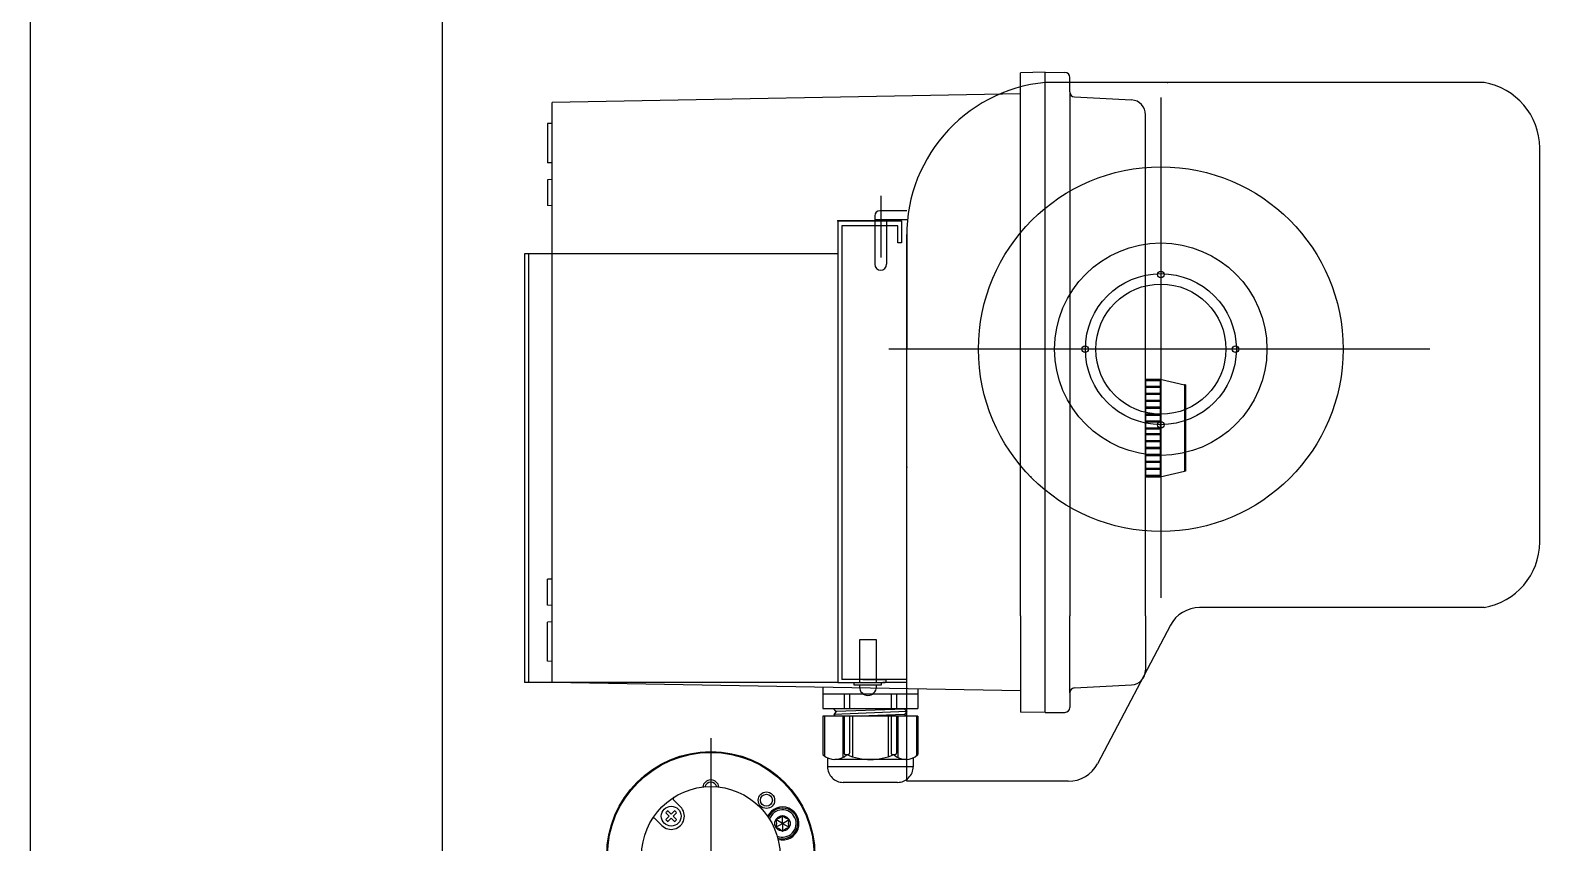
# Model space of a CAD drawing. Header units: millimetres. Extents: x -39468 to 212532, y -94717 to 83483.
# Drawn here: x 73775 to 74233, y 13320.6 to 13567.1 of the extents above; entities that cross this region are included whole.
import ezdxf

# ---------------------------------------------------------------- set-up
doc = ezdxf.new("R2010")
doc.units = ezdxf.units.MM
doc.header["$LTSCALE"] = 300
doc.header["$MEASUREMENT"] = 0
doc.header["$PDSIZE"] = -10
doc.layers.get('0').update_dxf_attribs({"linetype": 'CONTINUOUS'})
doc.layers.add('A-SECT-DOOR', color=8, linetype='CONTINUOUS')
doc.layers.add('주단면도-1$0$A-FLOR-GW', color=6, linetype='CONTINUOUS')

# ---------------------------------------------------------------- blocks, each defined once
blk = doc.blocks.new('방열도어-양개')
at = {"layer": 'A-SECT-DOOR'}
for p, q in [((144.56, 3616.21), (137.06, 3616.08)), ((137.06, 3609.65), (137.06, 3616.08)), ((144.56, 3616.22), (150.57, 3616.17)), ((144.56, 3422.01), (144.56, 3616.22)), ((144.56, 3612.23), (144.56, 3616.21)), ((152.06, 3610.25), (152.06, 3614.67)), ((137.06, 3609.65), (-4.94, 3607.08)), ((137.06, 3451.31), (137.06, 3609.65)), ((277.76, 3613.15), (144.69, 3613.15)), ((152.06, 3610.25), (152.06, 3451.31)), ((-4.94, 3431.15), (-4.94, 3607.08)), ((153.48, 3608.75), (170.8, 3607.84)), ((179.69, 3608.55), (179.69, 3456.79)), ((-4.94, 3600.71), (-6.44, 3600.64)), ((-6.44, 3600.64), (-6.44, 3588.79)), ((175.06, 3451.31), (175.06, 3603.35)), ((294.66, 3473.64), (294.66, 3593.34)), ((-4.94, 3588.71), (-6.44, 3588.79)), ((-4.94, 3583.71), (-6.44, 3583.64)), ((-6.44, 3583.64), (-6.44, 3575.79)), ((94.7, 3578.78), (94.7, 3560.02)), ((-4.94, 3575.71), (-6.44, 3575.79)), ((92.89, 3572.64), (92.89, 3557.98)), ((102.66, 3574.22), (94.47, 3574.22)), ((100.9, 3571.15), (81.66, 3571.15)), ((81.66, 3571.15), (81.66, 3431.15)), ((81.76, 3571.15), (101.01, 3571.15)), ((82.92, 3569.61), (82.92, 3432.07)), ((99.88, 3569.61), (82.92, 3569.61)), ((102.72, 3571.44), (92.89, 3571.44)), ((96.45, 3571.44), (96.45, 3557.98)), ((99.88, 3564.51), (99.88, 3569.61)), ((101.01, 3571.15), (101.01, 3564.51)), ((101.02, 3564.51), (99.88, 3564.51)), ((101.01, 3564.51), (100.9, 3564.51)), ((102.66, 3567.05), (102.66, 3532.23)), ((102.66, 3497.27), (102.66, 3567.05)), ((-13.34, 3561.15), (-13.34, 3431.15)), ((81.66, 3561.15), (-13.34, 3561.15)), ((-12.14, 3561.15), (-12.14, 3431.15)), ((81.66, 3561.15), (81.66, 3431.15)), ((261.31, 3532.23), (97.18, 3532.23)), ((102.66, 3401.15), (102.66, 3534.13)), ((175.06, 3523.16), (175.06, 3493.46)), ((175.06, 3523.16), (179.46, 3523.16)), ((179.46, 3523.01), (175.06, 3523.01)), ((179.46, 3522.66), (175.06, 3522.66)), ((179.46, 3523.16), (179.46, 3493.46)), ((179.46, 3523.11), (186.86, 3521.44)), ((179.46, 3520.91), (175.06, 3520.91)), ((179.46, 3520.56), (175.06, 3520.56)), ((179.46, 3518.81), (175.06, 3518.81)), ((179.46, 3518.46), (175.06, 3518.46)), ((186.86, 3521.44), (186.86, 3495.19)), ((187.16, 3521.44), (186.86, 3521.44)), ((187.16, 3521.44), (187.16, 3495.19)), ((179.46, 3516.71), (175.06, 3516.71)), ((179.46, 3516.36), (175.06, 3516.36)), ((179.46, 3514.61), (175.06, 3514.61)), ((179.46, 3514.26), (175.06, 3514.26)), ((179.46, 3512.51), (175.06, 3512.51)), ((179.46, 3512.16), (175.06, 3512.16)), ((179.46, 3510.41), (175.06, 3510.41)), ((179.46, 3510.06), (175.06, 3510.06)), ((179.46, 3508.31), (175.06, 3508.31)), ((179.46, 3507.96), (175.06, 3507.96)), ((179.46, 3506.56), (175.06, 3506.56)), ((179.46, 3506.21), (175.06, 3506.21)), ((179.46, 3504.46), (175.06, 3504.46)), ((179.46, 3504.11), (175.06, 3504.11)), ((179.46, 3502.36), (175.06, 3502.36)), ((179.46, 3502.01), (175.06, 3502.01)), ((179.46, 3500.26), (175.06, 3500.26)), ((179.46, 3499.91), (175.06, 3499.91)), ((179.46, 3498.16), (175.06, 3498.16)), ((179.46, 3497.81), (175.06, 3497.81)), ((179.46, 3496.06), (175.06, 3496.06)), ((179.46, 3495.71), (175.06, 3495.71)), ((179.46, 3493.51), (186.86, 3495.19)), ((187.16, 3495.19), (186.86, 3495.19)), ((179.46, 3493.96), (175.06, 3493.96)), ((179.46, 3493.61), (175.06, 3493.61)), ((175.06, 3493.46), (179.46, 3493.46)), ((-4.94, 3462.51), (-6.44, 3462.43)), ((-6.44, 3454.59), (-6.44, 3462.43)), ((-4.94, 3454.51), (-6.44, 3454.59)), ((277.76, 3453.83), (191.44, 3453.83)), ((-4.94, 3449.51), (-6.44, 3449.43)), ((-6.44, 3437.59), (-6.44, 3449.43)), ((137.06, 3451.31), (137.06, 3428.58)), ((137.06, 3451.31), (137.06, 3431.15)), ((152.06, 3427.98), (152.06, 3451.31)), ((175.06, 3451.31), (175.06, 3434.88)), ((182.59, 3448.49), (160.47, 3406.49)), ((88.27, 3444.09), (88.27, 3431.15)), ((93.4, 3444.09), (88.27, 3444.09)), ((93.4, 3431.15), (93.4, 3444.09)), ((-4.94, 3437.51), (-6.44, 3437.59)), ((81.66, 3431.15), (-13.34, 3431.15)), ((137.06, 3428.58), (-4.94, 3431.15)), ((81.66, 3431.15), (83.28, 3431.15)), ((81.66, 3431.15), (95.32, 3431.15)), ((81.66, 3431.15), (95.32, 3431.15)), ((95.22, 3432.07), (82.92, 3432.07)), ((86.69, 3430.36), (86.69, 3431.15)), ((88.27, 3431.15), (96.04, 3431.15)), ((89.3, 3432.07), (96.05, 3432.07)), ((94.79, 3431.15), (94.79, 3430.36)), ((102.66, 3432.07), (95.22, 3432.07)), ((102.66, 3431.15), (95.32, 3431.15)), ((98.73, 3431.15), (95.39, 3431.15)), ((96.26, 3432.07), (96.26, 3431.15)), ((77.16, 3429.66), (77.16, 3423.26)), ((77.16, 3427.64), (105.96, 3427.64)), ((83.62, 3427.64), (83.62, 3423.26)), ((85.26, 3427.64), (85.26, 3423.26)), ((94.79, 3430.36), (86.69, 3430.36)), ((88.27, 3430.36), (88.27, 3429.75)), ((93.4, 3429.75), (93.4, 3430.36)), ((97.86, 3427.64), (97.86, 3423.26)), ((99.5, 3427.64), (99.5, 3423.26)), ((105.96, 3429.01), (105.96, 3423.26)), ((137.06, 3428.58), (137.06, 3422.14)), ((152.06, 3427.98), (152.06, 3423.56)), ((153.48, 3429.47), (170.8, 3430.38)), ((77.16, 3423.26), (105.96, 3423.26)), ((86.7, 3423.26), (80.45, 3423.02)), ((80.64, 3423.26), (80.45, 3423.02)), ((80.45, 3423.02), (81.13, 3422.25)), ((102.67, 3422.28), (80.45, 3421.43)), ((81.16, 3422.28), (80.45, 3421.43)), ((80.45, 3421.43), (80.91, 3420.91)), ((101.96, 3423.07), (81.16, 3422.28)), ((101.96, 3421.43), (88.41, 3420.91)), ((102.12, 3423.26), (101.96, 3423.07)), ((101.96, 3423.07), (102.67, 3422.28)), ((102.67, 3422.28), (101.96, 3421.43)), ((101.96, 3421.43), (102.42, 3420.91)), ((144.56, 3422.01), (137.06, 3422.14)), ((144.56, 3422.01), (150.57, 3422.06)), ((105.96, 3420.91), (77.16, 3420.91)), ((77.16, 3420.91), (77.16, 3409.25)), ((77.6, 3420.91), (77.6, 3408.87)), ((83.18, 3420.91), (83.18, 3408.35)), ((83.62, 3420.91), (83.62, 3409.69)), ((85.26, 3420.91), (85.26, 3409.69)), ((86.14, 3420.91), (86.14, 3408.61)), ((96.98, 3420.91), (96.98, 3408.61)), ((97.86, 3420.91), (97.86, 3409.69)), ((99.5, 3420.91), (99.5, 3409.69)), ((99.94, 3420.91), (99.94, 3408.35)), ((105.52, 3420.91), (105.52, 3408.87)), ((105.96, 3420.91), (105.96, 3409.25)), ((43.16, 3414.23), (43.16, 3274.77)), ((78.56, 3408.28), (78.56, 3405.58)), ((102.32, 3407.77), (80.8, 3407.77)), ((84.06, 3409.25), (84.83, 3409.25)), ((98.29, 3409.25), (99.06, 3409.25)), ((104.56, 3408.28), (104.56, 3405.58)), ((104.56, 3405.58), (78.56, 3405.58)), ((99.8, 3400.82), (83.32, 3400.82)), ((151.62, 3401.15), (102.66, 3401.15)), ((139.44, 3401.15), (103.26, 3401.15)), ((33.96, 3393.4), (31.84, 3395.52)), ((28.31, 3387.74), (26.19, 3389.86)), ((30.55, 3390.57), (29.52, 3391.59)), ((29.52, 3389.54), (30.55, 3390.57)), ((31.14, 3391.16), (30.11, 3392.18)), ((30.11, 3388.95), (31.14, 3389.98)), ((31.14, 3391.16), (32.16, 3392.18)), ((32.16, 3388.95), (31.14, 3389.98)), ((31.73, 3390.57), (32.75, 3391.59)), ((32.75, 3389.54), (31.73, 3390.57)), ((63.98, 3389.94), (62.88, 3389.52)), ((62.88, 3389.52), (63.07, 3388.36)), ((64.9, 3388.36), (62.88, 3389.52)), ((64.9, 3390.68), (63.98, 3389.94)), ((65.81, 3389.94), (64.9, 3390.68)), ((64.9, 3388.36), (64.9, 3390.68)), ((64.9, 3388.36), (66.91, 3389.52)), ((66.91, 3389.52), (65.81, 3389.94)), ((66.72, 3388.36), (66.91, 3389.52)), ((63.07, 3388.36), (62.88, 3387.19)), ((62.88, 3387.19), (64.9, 3388.36)), ((62.88, 3387.19), (63.98, 3386.78)), ((63.98, 3386.78), (64.9, 3386.03)), ((64.9, 3388.36), (64.9, 3386.03)), ((64.9, 3388.36), (66.91, 3387.19)), ((64.9, 3386.03), (65.81, 3386.78)), ((65.81, 3386.78), (66.91, 3387.19)), ((66.91, 3387.19), (66.72, 3388.36))]:
    blk.add_line(p, q, dxfattribs=at)
for centre, radius in [((179.69, 3532.23), 55.31), ((179.68, 3532.23), 32.21), ((179.69, 3532.23), 22.91), ((179.7, 3554.87), 0.988), ((179.69, 3532.23), 19.75), ((156.71, 3532.23), 0.988), ((202.35, 3532.23), 0.988), ((179.7, 3509.26), 0.988), ((43.16, 3378.55), 31.6), ((43.16, 3378.55), 31.35), ((43.16, 3378.55), 21), ((60.02, 3395.41), 2.5), ((60.02, 3395.41), 1.82), ((31.14, 3390.57), 3), ((64.9, 3388.36), 2.33)]:
    blk.add_circle(centre, radius, dxfattribs=at)
for centre, radius, start, end in [((150.56, 3614.67), 1.5, 0, 89.5), ((149.15, 3566.79), 46.57, 95.5051, 183.1857), ((153.56, 3610.25), 1.5, 180, 267), ((274.27, 3593.06), 20.38, 0.7733, 80.15), ((170.56, 3603.35), 4.5, 0, 87), ((94.47, 3572.64), 1.58, 90, 180), ((94.67, 3557.98), 1.78, 180, 0), ((274.27, 3473.92), 20.38, 279.85, 359.2267), ((191.44, 3443.83), 10, 90, 152.229), ((170.56, 3434.88), 4.5, 273, 0), ((90.84, 3429.75), 2.56, 180, 0), ((153.56, 3427.98), 1.5, 93, 180), ((150.56, 3423.56), 1.5, 270.5, 0), ((80.8, 3412.99), 5.22, 225.8022, 314.1958), ((84.06, 3409.69), 0.438, 180, 270), ((91.56, 3425.65), 17.87, 246.5338, 293.4662), ((84.83, 3409.69), 0.438, 270, 0), ((98.29, 3409.69), 0.438, 180, 270), ((102.32, 3412.99), 5.22, 225.8042, 314.1958), ((99.06, 3409.69), 0.438, 270, 0), ((83.32, 3405.58), 4.76, 179.9996, 270), ((99.8, 3405.58), 4.76, 270, 0.0004), ((151.62, 3411.15), 10, 270, 332.229), ((43.16, 3399.05), 2.5, 7.9829, 172.0187), ((43.16, 3399.05), 1.83, 13.2524, 166.7492), ((32.2, 3395.87), 0.5, 122.3196, 225.0022), ((25.83, 3389.51), 0.5, 44.9987, 147.6804), ((31.14, 3390.57), 4, 225, 45), ((31.14, 3390.57), 1.92, 122.4441, 147.5559), ((31.14, 3390.57), 1.92, 212.4441, 237.5559), ((31.14, 3390.57), 1.92, 32.4441, 57.5559), ((31.14, 3390.57), 1.92, 302.4441, 327.5559), ((64.9, 3388.36), 5, 254.4394, 154.1372), ((64.9, 3388.36), 4.65, 251.9298, 156.6468), ((64.9, 3388.36), 4.15, 247.1737, 161.403)]:
    blk.add_arc(centre, radius, start, end, dxfattribs=at)
for p in [(181.67, 3613.15), (81.66, 3571.15), (102.66, 3496.44), (140.24, 3493.46)]:
    blk.add_point(p, dxfattribs=at)

msp = doc.modelspace()

# ---------------------------------------------------------------- linework, layer by layer
at = {"layer": '주단면도-1$0$A-FLOR-GW'}
for p, q in [((73900, 18550), (73900, 13000.6)), ((73775, 17850), (73775, 13000.6))]:
    msp.add_line(p, q, dxfattribs=at)

# ---------------------------------------------------------------- block references
msp.add_blockref('방열도어-양개', (73938.34, 9938.11))

doc.saveas('drawing.dxf')
